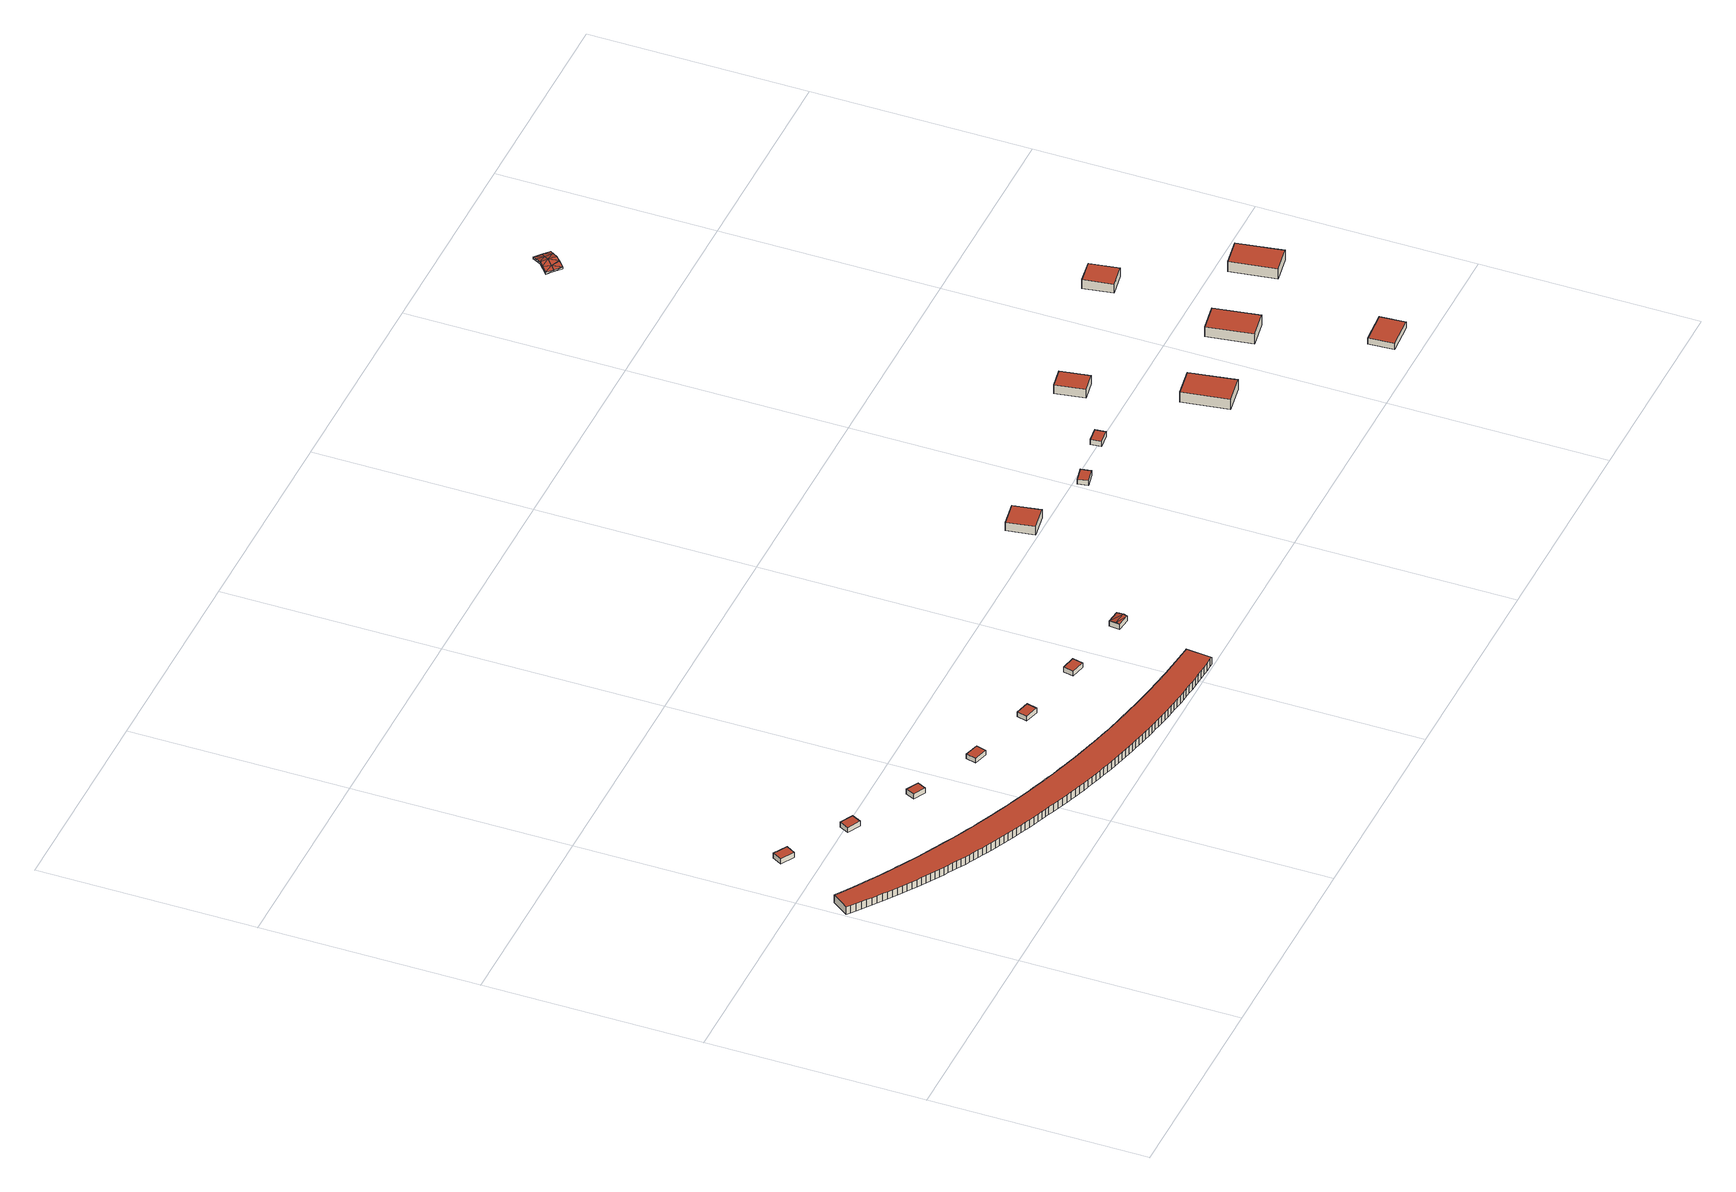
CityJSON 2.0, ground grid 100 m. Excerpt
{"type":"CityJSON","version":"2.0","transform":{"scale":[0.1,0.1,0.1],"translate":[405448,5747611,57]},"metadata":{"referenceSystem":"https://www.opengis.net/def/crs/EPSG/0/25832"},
"CityObjects":{
"building1":{"type":"Building","attributes":{"Gemeindeschluessel":"05515000","Geometrietyp2DReferenz":"3000","function":"31001_3070","roofType":"1000","measuredHeight":2.65},"geometry":[{"type":"Solid","lod":"2","boundaries":[[[[0,1,2,3]],[[4,5,1,0]],[[6,7,5,4]],[[3,2,7,6]],[[4,0,3,6]],[[1,5,7,2]]]],"semantics":{"surfaces":[{"type":"WallSurface"},{"type":"RoofSurface"},{"type":"GroundSurface"}],"values":[[0,0,0,0,1,2]]}}]},
"building2":{"type":"Building","attributes":{"Gemeindeschluessel":"05515000","Geometrietyp2DReferenz":"3000","function":"31001_3070","roofType":"1000","measuredHeight":2.6},"geometry":[{"type":"Solid","lod":"2","boundaries":[[[[8,9,10,11]],[[12,13,9,8]],[[14,15,13,12]],[[11,10,15,14]],[[12,8,11,14]],[[9,13,15,10]]]],"semantics":{"surfaces":[{"type":"WallSurface"},{"type":"RoofSurface"},{"type":"GroundSurface"}],"values":[[0,0,0,0,1,2]]}}]},
"building3":{"type":"Building","attributes":{"Gemeindeschluessel":"05515000","Geometrietyp2DReferenz":"3000","function":"31001_3070","roofType":"1000","measuredHeight":2.49},"geometry":[{"type":"Solid","lod":"2","boundaries":[[[[16,17,18,19]],[[20,21,17,16]],[[22,23,21,20]],[[19,18,23,22]],[[20,16,19,22]],[[17,21,23,18]]]],"semantics":{"surfaces":[{"type":"WallSurface"},{"type":"RoofSurface"},{"type":"GroundSurface"}],"values":[[0,0,0,0,1,2]]}}]},
"building4":{"type":"Building","attributes":{"Gemeindeschluessel":"05515000","Geometrietyp2DReferenz":"3000","function":"31001_3070","roofType":"1000","measuredHeight":3.96},"geometry":[{"type":"Solid","lod":"2","boundaries":[[[[24,25,26,27]],[[28,29,25,24]],[[30,31,29,28]],[[32,33,31,30]],[[34,35,33,32]],[[36,37,35,34]],[[38,39,37,36]],[[40,41,39,38]],[[42,43,41,40]],[[44,45,43,42]],[[46,47,45,44]],[[48,49,47,46]],[[50,51,49,48]],[[52,53,51,50]],[[54,55,53,52]],[[56,57,55,54]],[[58,59,57,56]],[[60,61,59,58]],[[62,63,61,60]],[[64,65,63,62]],[[66,67,65,64]],[[68,69,67,66]],[[70,71,69,68]],[[72,73,71,70]],[[74,75,73,72]],[[76,77,75,74]],[[78,79,77,76]],[[80,81,79,78]],[[82,83,81,80]],[[84,85,83,82]],[[86,87,85,84]],[[88,89,87,86]],[[90,91,89,88]],[[92,93,91,90]],[[94,95,93,92]],[[96,97,95,94]],[[98,99,97,96]],[[100,101,99,98]],[[102,103,101,100]],[[104,105,103,102]],[[106,107,105,104]],[[108,109,107,106]],[[110,111,109,108]],[[112,113,111,110]],[[114,115,113,112]],[[116,117,115,114]],[[118,119,117,116]],[[120,121,119,118]],[[122,123,121,120]],[[124,125,123,122]],[[126,127,125,124]],[[128,129,127,126]],[[130,131,129,128]],[[132,133,131,130]],[[134,135,133,132]],[[136,137,135,134]],[[138,139,137,136]],[[140,141,139,138]],[[142,143,141,140]],[[144,145,143,142]],[[146,147,145,144]],[[148,149,147,146]],[[150,151,149,148]],[[152,153,151,150]],[[154,155,153,152]],[[156,157,155,154]],[[158,159,157,156]],[[160,161,159,158]],[[162,163,161,160]],[[164,165,163,162]],[[166,167,165,164]],[[168,169,167,166]],[[170,171,169,168]],[[172,173,171,170]],[[174,175,173,172]],[[176,177,175,174]],[[178,179,177,176]],[[180,181,179,178]],[[182,183,181,180]],[[184,185,183,182]],[[186,187,185,184]],[[188,189,187,186]],[[190,191,189,188]],[[192,193,191,190]],[[194,195,193,192]],[[196,197,195,194]],[[198,199,197,196]],[[200,201,199,198]],[[202,203,201,200]],[[204,205,203,202]],[[206,207,205,204]],[[208,209,207,206]],[[210,211,209,208]],[[212,213,211,210]],[[214,215,213,212]],[[216,217,215,214]],[[218,219,217,216]],[[220,221,219,218]],[[222,223,221,220]],[[224,225,223,222]],[[226,227,225,224]],[[228,229,227,226]],[[230,231,229,228]],[[232,233,231,230]],[[234,235,233,232]],[[236,237,235,234]],[[238,239,237,236]],[[240,241,239,238]],[[242,243,241,240]],[[244,245,243,242]],[[246,247,245,244]],[[248,249,247,246]],[[250,251,249,248]],[[252,253,251,250]],[[254,255,253,252]],[[256,257,255,254]],[[258,259,257,256]],[[260,261,259,258]],[[262,263,261,260]],[[264,265,263,262]],[[266,267,265,264]],[[268,269,267,266]],[[270,271,269,268]],[[272,273,271,270]],[[274,275,273,272]],[[276,277,275,274]],[[278,279,277,276]],[[280,281,279,278]],[[282,283,281,280]],[[284,285,283,282]],[[286,287,285,284]],[[288,289,287,286]],[[290,291,289,288]],[[292,293,291,290]],[[294,295,293,292]],[[296,297,295,294]],[[298,299,297,296]],[[300,301,299,298]],[[302,303,301,300]],[[304,305,303,302]],[[306,307,305,304]],[[308,309,307,306]],[[310,311,309,308]],[[312,313,311,310]],[[314,315,313,312]],[[316,317,315,314]],[[318,319,317,316]],[[320,321,319,318]],[[322,323,321,320]],[[324,325,323,322]],[[326,327,325,324]],[[328,329,327,326]],[[330,331,329,328]],[[332,333,331,330]],[[334,335,333,332]],[[336,337,335,334]],[[338,339,337,336]],[[340,341,339,338]],[[342,343,341,340]],[[344,345,343,342]],[[346,347,345,344]],[[348,349,347,346]],[[350,351,349,348]],[[352,353,351,350]],[[354,355,353,352]],[[356,357,355,354]],[[358,359,357,356]],[[360,361,359,358]],[[362,363,361,360]],[[364,365,363,362]],[[366,367,365,364]],[[368,369,367,366]],[[370,371,369,368]],[[372,373,371,370]],[[374,375,373,372]],[[27,26,375,374]],[[372,370,368,366,364,362,360,358,356,354,352,350,348,346,344,342,340,338,336,334,332,330,328,326,324,322,320,318,316,314,312,310,308,306,304,302,300,298,296,294,292,290,288,286,284,282,280,278,276,274,272,270,268,266,264,262,260,258,256,254,252,250,248,246,244,242,240,238,236,234,232,230,228,226,224,222,220,218,216,214,212,210,208,206,204,202,200,198,196,194,192,190,188,186,184,182,180,178,176,174,172,170,168,166,164,162,160,158,156,154,152,150,148,146,144,142,140,138,136,134,132,130,128,126,124,122,120,118,116,114,112,110,108,106,104,102,100,98,96,94,92,90,88,86,84,82,80,78,76,74,72,70,68,66,64,62,60,58,56,54,52,50,48,46,44,42,40,38,36,34,32,30,28,24,27,374]],[[25,29,31,33,35,37,39,41,43,45,47,49,51,53,55,57,59,61,63,65,67,69,71,73,75,77,79,81,83,85,87,89,91,93,95,97,99,101,103,105,107,109,111,113,115,117,119,121,123,125,127,129,131,133,135,137,139,141,143,145,147,149,151,153,155,157,159,161,163,165,167,169,171,173,175,177,179,181,183,185,187,189,191,193,195,197,199,201,203,205,207,209,211,213,215,217,219,221,223,225,227,229,231,233,235,237,239,241,243,245,247,249,251,253,255,257,259,261,263,265,267,269,271,273,275,277,279,281,283,285,287,289,291,293,295,297,299,301,303,305,307,309,311,313,315,317,319,321,323,325,327,329,331,333,335,337,339,341,343,345,347,349,351,353,355,357,359,361,363,365,367,369,371,373,375,26]]]],"semantics":{"surfaces":[{"type":"WallSurface"},{"type":"RoofSurface"},{"type":"GroundSurface"}],"values":[[0,0,0,0,0,0,0,0,0,0,0,0,0,0,0,0,0,0,0,0,0,0,0,0,0,0,0,0,0,0,0,0,0,0,0,0,0,0,0,0,0,0,0,0,0,0,0,0,0,0,0,0,0,0,0,0,0,0,0,0,0,0,0,0,0,0,0,0,0,0,0,0,0,0,0,0,0,0,0,0,0,0,0,0,0,0,0,0,0,0,0,0,0,0,0,0,0,0,0,0,0,0,0,0,0,0,0,0,0,0,0,0,0,0,0,0,0,0,0,0,0,0,0,0,0,0,0,0,0,0,0,0,0,0,0,0,0,0,0,0,0,0,0,0,0,0,0,0,0,0,0,0,0,0,0,0,0,0,0,0,0,0,0,0,0,0,0,0,0,0,0,0,0,0,0,0,1,2]]}}]},
"building5":{"type":"Building","attributes":{"Gemeindeschluessel":"05515000","Geometrietyp2DReferenz":"3000","function":"31001_3070","roofType":"1000","measuredHeight":2.53},"geometry":[{"type":"Solid","lod":"2","boundaries":[[[[376,377,378,379]],[[380,381,377,376]],[[382,383,381,380]],[[379,378,383,382]],[[380,376,379,382]],[[377,381,383,378]]]],"semantics":{"surfaces":[{"type":"WallSurface"},{"type":"RoofSurface"},{"type":"GroundSurface"}],"values":[[0,0,0,0,1,2]]}}]},
"building6":{"type":"Building","attributes":{"Gemeindeschluessel":"05515000","Geometrietyp2DReferenz":"3000","function":"31001_3070","roofType":"1000","measuredHeight":2.5},"geometry":[{"type":"Solid","lod":"2","boundaries":[[[[384,385,386,387]],[[388,389,385,384]],[[390,391,389,388]],[[387,386,391,390]],[[388,384,387,390]],[[385,389,391,386]]]],"semantics":{"surfaces":[{"type":"WallSurface"},{"type":"RoofSurface"},{"type":"GroundSurface"}],"values":[[0,0,0,0,1,2]]}}]},
"building7":{"type":"Building","attributes":{"Gemeindeschluessel":"05515000","Geometrietyp2DReferenz":"3000","function":"31001_3070","roofType":"1000","measuredHeight":2.57},"geometry":[{"type":"Solid","lod":"2","boundaries":[[[[392,393,394,395]],[[396,397,393,392]],[[398,399,397,396]],[[395,394,399,398]],[[396,392,395,398]],[[393,397,399,394]]]],"semantics":{"surfaces":[{"type":"WallSurface"},{"type":"RoofSurface"},{"type":"GroundSurface"}],"values":[[0,0,0,0,1,2]]}}]},
"building8":{"type":"Building","attributes":{"Gemeindeschluessel":"05515000","Geometrietyp2DReferenz":"3000","function":"31001_3070","roofType":"3100","measuredHeight":3},"geometry":[{"type":"Solid","lod":"2","boundaries":[[[[400,401,402,403]],[[404,405,401,400]],[[406,407,405,404]],[[403,402,407,406]],[[400,408,404]],[[406,409,403]],[[403,409,408]],[[408,400,403]],[[409,406,404]],[[404,408,409]],[[401,405,407,402]]]],"semantics":{"surfaces":[{"type":"WallSurface"},{"type":"RoofSurface"},{"type":"GroundSurface"}],"values":[[0,0,0,0,0,0,1,1,1,1,2]]}}]},
"building9":{"type":"Building","attributes":{"Gemeindeschluessel":"05515000","Geometrietyp2DReferenz":"3000","function":"31001_3070","roofType":"1000","measuredHeight":4.4},"geometry":[{"type":"Solid","lod":"2","boundaries":[[[[410,411,412,413]],[[414,415,411,410]],[[416,417,415,414]],[[413,412,417,416]],[[414,410,413,416]],[[411,415,417,412]]]],"semantics":{"surfaces":[{"type":"WallSurface"},{"type":"RoofSurface"},{"type":"GroundSurface"}],"values":[[0,0,0,0,1,2]]}}]},
"building10":{"type":"Building","attributes":{"Gemeindeschluessel":"05515000","Geometrietyp2DReferenz":"3000","function":"31001_3070","roofType":"1000","measuredHeight":2.61},"geometry":[{"type":"Solid","lod":"2","boundaries":[[[[418,419,420,421]],[[422,423,419,418]],[[424,425,423,422]],[[421,420,425,424]],[[422,418,421,424]],[[419,423,425,420]]]],"semantics":{"surfaces":[{"type":"WallSurface"},{"type":"RoofSurface"},{"type":"GroundSurface"}],"values":[[0,0,0,0,1,2]]}}]},
"building11":{"type":"Building","attributes":{"Gemeindeschluessel":"05515000","Geometrietyp2DReferenz":"3000","function":"31001_3070","roofType":"1000","measuredHeight":2.64},"geometry":[{"type":"Solid","lod":"2","boundaries":[[[[426,427,428,429]],[[430,431,427,426]],[[432,433,431,430]],[[429,428,433,432]],[[430,426,429,432]],[[427,431,433,428]]]],"semantics":{"surfaces":[{"type":"WallSurface"},{"type":"RoofSurface"},{"type":"GroundSurface"}],"values":[[0,0,0,0,1,2]]}}]},
"building12":{"type":"Building","attributes":{"Gemeindeschluessel":"05515000","Geometrietyp2DReferenz":"3000","function":"31001_3070","roofType":"1000","measuredHeight":4.47},"geometry":[{"type":"Solid","lod":"2","boundaries":[[[[434,435,436,437]],[[438,439,435,434]],[[440,441,439,438]],[[437,436,441,440]],[[438,434,437,440]],[[435,439,441,436]]]],"semantics":{"surfaces":[{"type":"WallSurface"},{"type":"RoofSurface"},{"type":"GroundSurface"}],"values":[[0,0,0,0,1,2]]}}]},
"building13":{"type":"Building","attributes":{"Gemeindeschluessel":"05515000","Geometrietyp2DReferenz":"3000","function":"31001_3070","roofType":"1000","measuredHeight":5.25},"geometry":[{"type":"Solid","lod":"2","boundaries":[[[[442,443,444,445]],[[446,447,443,442]],[[448,449,447,446]],[[445,444,449,448]],[[446,442,445,448]],[[443,447,449,444]]]],"semantics":{"surfaces":[{"type":"WallSurface"},{"type":"RoofSurface"},{"type":"GroundSurface"}],"values":[[0,0,0,0,1,2]]}}]},
"building14":{"type":"Building","attributes":{"Geometrietyp2DReferenz":"2000","Gemeindeschluessel":"05515000","function":"53001_1800","roofType":"9999","measuredHeight":1},"geometry":[{"type":"Solid","lod":"2","boundaries":[[[[450,451,452]],[[451,453,452]],[[454,455,450]],[[455,451,450]],[[456,457,454]],[[457,455,454]],[[458,459,456]],[[459,457,456]],[[460,461,458]],[[461,459,458]],[[462,463,460]],[[463,461,460]],[[464,465,462]],[[465,463,462]],[[466,467,464]],[[467,465,464]],[[468,469,466]],[[469,467,466]],[[470,471,468]],[[471,469,468]],[[472,473,470]],[[473,471,470]],[[474,475,472]],[[475,473,472]],[[452,453,474]],[[453,475,474]],[[455,476,453]],[[455,453,451]],[[457,477,455]],[[455,477,476]],[[461,478,459]],[[459,478,477]],[[459,477,457]],[[463,465,478]],[[463,478,461]],[[476,473,475]],[[476,475,453]],[[477,471,476]],[[476,471,473]],[[478,469,477]],[[477,469,471]],[[465,467,478]],[[478,467,469]],[[454,452,479]],[[454,450,452]],[[456,454,480]],[[454,479,480]],[[460,458,481]],[[458,480,481]],[[458,456,480]],[[462,481,464]],[[462,460,481]],[[479,474,472]],[[479,452,474]],[[480,479,470]],[[479,472,470]],[[481,480,468]],[[480,470,468]],[[464,481,466]],[[481,468,466]]]],"semantics":{"surfaces":[{"type":"WallSurface"},{"type":"GroundSurface"},{"type":"RoofSurface"}],"values":[[0,0,0,0,0,0,0,0,0,0,0,0,0,0,0,0,0,0,0,0,0,0,0,0,0,0,1,1,1,1,1,1,1,1,1,1,1,1,1,1,1,1,1,2,2,2,2,2,2,2,2,2,2,2,2,2,2,2,2,2]]}}]},
"building15":{"type":"Building","attributes":{"Gemeindeschluessel":"05515000","Geometrietyp2DReferenz":"3000","function":"31001_3070","roofType":"1000","measuredHeight":5.21},"geometry":[{"type":"Solid","lod":"2","boundaries":[[[[482,483,484,485]],[[486,487,483,482]],[[488,489,487,486]],[[485,484,489,488]],[[486,482,485,488]],[[483,487,489,484]]]],"semantics":{"surfaces":[{"type":"WallSurface"},{"type":"RoofSurface"},{"type":"GroundSurface"}],"values":[[0,0,0,0,1,2]]}}]},
"building16":{"type":"Building","attributes":{"Gemeindeschluessel":"05515000","Geometrietyp2DReferenz":"3000","function":"31001_3070","roofType":"1000","measuredHeight":3.03},"geometry":[{"type":"Solid","lod":"2","boundaries":[[[[490,491,492,493]],[[494,495,491,490]],[[496,497,495,494]],[[493,492,497,496]],[[494,490,493,496]],[[491,495,497,492]]]],"semantics":{"surfaces":[{"type":"WallSurface"},{"type":"RoofSurface"},{"type":"GroundSurface"}],"values":[[0,0,0,0,1,2]]}}]},
"building17":{"type":"Building","attributes":{"Gemeindeschluessel":"05515000","Geometrietyp2DReferenz":"3000","function":"31001_3070","roofType":"1000","measuredHeight":4.61},"geometry":[{"type":"Solid","lod":"2","boundaries":[[[[498,499,500,501]],[[502,503,499,498]],[[504,505,503,502]],[[501,500,505,504]],[[502,498,501,504]],[[499,503,505,500]]]],"semantics":{"surfaces":[{"type":"WallSurface"},{"type":"RoofSurface"},{"type":"GroundSurface"}],"values":[[0,0,0,0,1,2]]}}]},
"building18":{"type":"Building","attributes":{"Gemeindeschluessel":"05515000","Geometrietyp2DReferenz":"3000","function":"31001_3070","roofType":"1000","measuredHeight":5.26},"geometry":[{"type":"Solid","lod":"2","boundaries":[[[[506,507,508,509]],[[510,511,507,506]],[[512,513,511,510]],[[509,508,513,512]],[[510,506,509,512]],[[507,511,513,508]]]],"semantics":{"surfaces":[{"type":"WallSurface"},{"type":"RoofSurface"},{"type":"GroundSurface"}],"values":[[0,0,0,0,1,2]]}}]}
},
"vertices":[
[199,1148,49],[199,1148,22],[261,1113,22],[261,1113,49],[224,1192,49],[224,1192,22],[286,1156,49],[286,1156,22],
[498,971,48],[498,971,22],[558,941,22],[558,941,48],[521,1015,48],[521,1015,22],[580,984,48],[580,984,22],
[836,848,41],[836,848,16],[816,807,16],[816,807,41],[893,819,41],[893,819,16],[872,778,41],[872,778,16],
[2065,6,55],[2065,6,16],[2093,5,16],[2093,5,55],[2037,8,55],[2037,8,16],[2010,9,55],[2010,9,16],[1983,11,55],[1983,11,16],[1956,13,55],[1956,13,16],[1929,15,55],[1929,15,16],[1902,18,55],[1902,18,16],[1876,21,55],[1876,21,16],[1850,23,55],[1850,23,16],[1824,26,55],[1824,26,16],[1798,29,55],[1798,29,16],[1772,33,55],[1772,33,16],[1747,36,55],[1747,36,16],[1722,40,55],[1722,40,16],[1697,43,55],[1697,43,16],[1672,47,55],[1672,47,16],[1647,51,55],[1647,51,16],[1623,56,55],[1623,56,16],[1598,60,55],[1598,60,16],[1574,64,55],[1574,64,16],[1550,69,55],[1550,69,16],[1527,74,55],[1527,74,16],[1503,79,55],[1503,79,16],[1480,84,55],[1480,84,16],[1456,89,55],[1456,89,16],[1432,94,55],[1432,94,16],[1408,100,55],[1408,100,16],[1384,106,55],[1384,106,16],[1360,112,55],[1360,112,16],[1336,118,55],[1336,118,16],[1312,124,55],[1312,124,16],[1287,131,55],[1287,131,16],[1263,138,55],[1263,138,16],[1238,145,55],[1238,145,16],[1213,152,55],[1213,152,16],[1189,160,55],[1189,160,16],[1164,168,55],[1164,168,16],[1138,176,55],[1138,176,16],[1113,184,55],[1113,184,16],[1088,193,55],[1088,193,16],[1062,201,55],[1062,201,16],[1037,210,55],[1037,210,16],[1011,220,55],[1011,220,16],[986,229,55],[986,229,16],[960,239,55],[960,239,16],[934,249,55],[934,249,16],[916,256,55],[916,256,16],[897,263,55],[897,263,16],[873,272,55],[873,272,16],[849,281,55],[849,281,16],[825,290,55],[825,290,16],[802,300,55],[802,300,16],[779,309,55],[779,309,16],[755,319,55],[755,319,16],[733,329,55],[733,329,16],[710,339,55],[710,339,16],[688,349,55],[688,349,16],[666,359,55],[666,359,16],[644,369,55],[644,369,16],[622,379,55],[622,379,16],[601,390,55],[601,390,16],[580,400,55],[580,400,16],[559,411,55],[559,411,16],[538,422,55],[538,422,16],[517,432,55],[517,432,16],[497,443,55],[497,443,16],[477,454,55],[477,454,16],[457,465,55],[457,465,16],[438,476,55],[438,476,16],[418,487,55],[418,487,16],[399,498,55],[399,498,16],[379,510,55],[379,510,16],[359,522,55],[359,522,16],[339,534,55],[339,534,16],[320,546,55],[320,546,16],[300,559,55],[300,559,16],[280,571,55],[280,571,16],[260,584,55],[260,584,16],[240,598,55],[240,598,16],[220,611,55],[220,611,16],[200,625,55],[200,625,16],[180,639,55],[180,639,16],[160,653,55],[160,653,16],[140,668,55],[140,668,16],[119,682,55],[119,682,16],[99,697,55],[99,697,16],[79,713,55],[79,713,16],[59,728,55],[59,728,16],[38,744,55],[38,744,16],[18,760,55],[18,760,16],[2,773,55],[2,773,16],[55,850,55],[55,850,16],[59,847,55],[59,847,16],[84,830,55],[84,830,16],[109,814,55],[109,814,16],[134,798,55],[134,798,16],[158,782,55],[158,782,16],[183,767,55],[183,767,16],[207,752,55],[207,752,16],[232,737,55],[232,737,16],[256,722,55],[256,722,16],[280,708,55],[280,708,16],[305,694,55],[305,694,16],[329,680,55],[329,680,16],[353,666,55],[353,666,16],[377,653,55],[377,653,16],[401,639,55],[401,639,16],[425,626,55],[425,626,16],[449,614,55],[449,614,16],[473,601,55],[473,601,16],[497,589,55],[497,589,16],[521,577,55],[521,577,16],[545,565,55],[545,565,16],[569,553,55],[569,553,16],[593,541,55],[593,541,16],[617,529,55],[617,529,16],[642,517,55],[642,517,16],[667,506,55],[667,506,16],[692,494,55],[692,494,16],[717,483,55],[717,483,16],[743,472,55],[743,472,16],[769,460,55],[769,460,16],[795,449,55],[795,449,16],[821,438,55],[821,438,16],[848,427,55],[848,427,16],[874,416,55],[874,416,16],[901,406,55],[901,406,16],[928,395,55],[928,395,16],[956,385,55],[956,385,16],[984,374,55],[984,374,16],[1011,364,55],[1011,364,16],[1017,362,55],[1017,362,16],[1026,359,55],[1026,359,16],[1054,349,55],[1054,349,16],[1081,339,55],[1081,339,16],[1109,330,55],[1109,330,16],[1137,321,55],[1137,321,16],[1164,312,55],[1164,312,16],[1191,304,55],[1191,304,16],[1218,295,55],[1218,295,16],[1245,287,55],[1245,287,16],[1272,279,55],[1272,279,16],[1299,271,55],[1299,271,16],[1326,264,55],[1326,264,16],[1353,257,55],[1353,257,16],[1379,250,55],[1379,250,16],[1405,243,55],[1405,243,16],[1432,236,55],[1432,236,16],[1458,230,55],[1458,230,16],[1484,223,55],[1484,223,16],[1510,217,55],[1510,217,16],[1536,211,55],[1536,211,16],[1561,206,55],[1561,206,16],[1587,200,55],[1587,200,16],[1613,195,55],[1613,195,16],[1639,190,55],[1639,190,16],[1665,185,55],[1665,185,16],[1692,180,55],[1692,180,16],[1718,175,55],[1718,175,16],[1745,170,55],[1745,170,16],[1772,166,55],[1772,166,16],[1799,161,55],[1799,161,16],[1827,157,55],[1827,157,16],[1854,153,55],[1854,153,16],[1882,149,55],[1882,149,16],[1910,145,55],[1910,145,16],[1938,141,55],[1938,141,16],[1967,138,55],[1967,138,16],[1995,135,55],[1995,135,16],[2024,132,55],[2024,132,16],[2053,129,55],[2053,129,16],[2082,126,55],[2082,126,16],[2112,123,55],[2112,123,16],[2122,123,55],[2122,123,16],[2111,4,55],[2111,4,16],
[1150,708,38],[1150,708,13],[1138,661,13],[1138,661,38],[1216,690,38],[1216,690,13],[1203,643,38],[1203,643,13],
[1489,620,37],[1489,620,12],[1476,572,12],[1476,572,37],[1555,603,37],[1555,603,12],[1543,555,37],[1543,555,12],
[1827,508,37],[1827,508,11],[1894,494,11],[1894,494,37],[1837,556,37],[1837,556,11],[1904,542,37],[1904,542,11],
[2186,448,37],[2186,448,12],[2250,441,12],[2250,441,37],[2192,497,37],[2192,497,12],[2256,490,37],[2256,490,12],[2188,465,42],[2252,458,42],
[2633,1008,56],[2633,1008,12],[2747,1027,12],[2747,1027,56],[2612,1136,56],[2612,1136,12],[2726,1155,56],[2726,1155,12],
[3020,931,38],[3020,931,12],[3086,945,12],[3086,945,38],[3010,978,38],[3010,978,12],[3077,992,38],[3077,992,12],
[3280,980,38],[3280,980,12],[3348,988,12],[3348,988,38],[3274,1028,38],[3274,1028,12],[3342,1037,38],[3342,1037,12],
[3555,1163,55],[3555,1163,10],[3649,1178,10],[3649,1178,55],[3532,1299,55],[3532,1299,10],[3626,1314,55],[3626,1314,10],
[3683,795,60],[3683,795,7],[3718,581,7],[3718,581,60],[3814,816,60],[3814,816,7],[3850,603,60],[3850,603,7],
[3421,3509,173],[3421,3509,163],[3390,3534,173],[3390,3534,163],[3406,3492,178],[3406,3492,168],[3385,3466,186],[3385,3466,176],[3371,3449,178],[3371,3449,168],[3371,3448,178],[3371,3448,168],[3353,3426,165],[3353,3426,155],[3322,3452,165],[3322,3452,155],[3291,3477,165],[3291,3477,155],[3309,3499,178],[3309,3499,168],[3323,3516,186],[3323,3516,176],[3344,3542,178],[3344,3542,168],[3358,3560,173],[3358,3560,163],[3375,3517,168],[3354,3491,176],[3336,3469,163],[3375,3517,178],[3354,3491,186],[3336,3469,173],
[4124,865,58],[4124,865,6],[4158,656,6],[4158,656,58],[4251,886,58],[4251,886,6],[4286,677,58],[4286,677,6],
[4336,221,37],[4336,221,6],[4346,104,6],[4346,104,37],[4487,233,37],[4487,233,6],[4496,116,37],[4496,116,6],
[4245,1322,55],[4245,1322,9],[4355,1340,9],[4355,1340,55],[4223,1457,55],[4223,1457,9],[4333,1475,55],[4333,1475,9],
[4561,942,58],[4561,942,5],[4596,730,5],[4596,730,58],[4686,963,58],[4686,963,5],[4721,751,58],[4721,751,5]
]}
